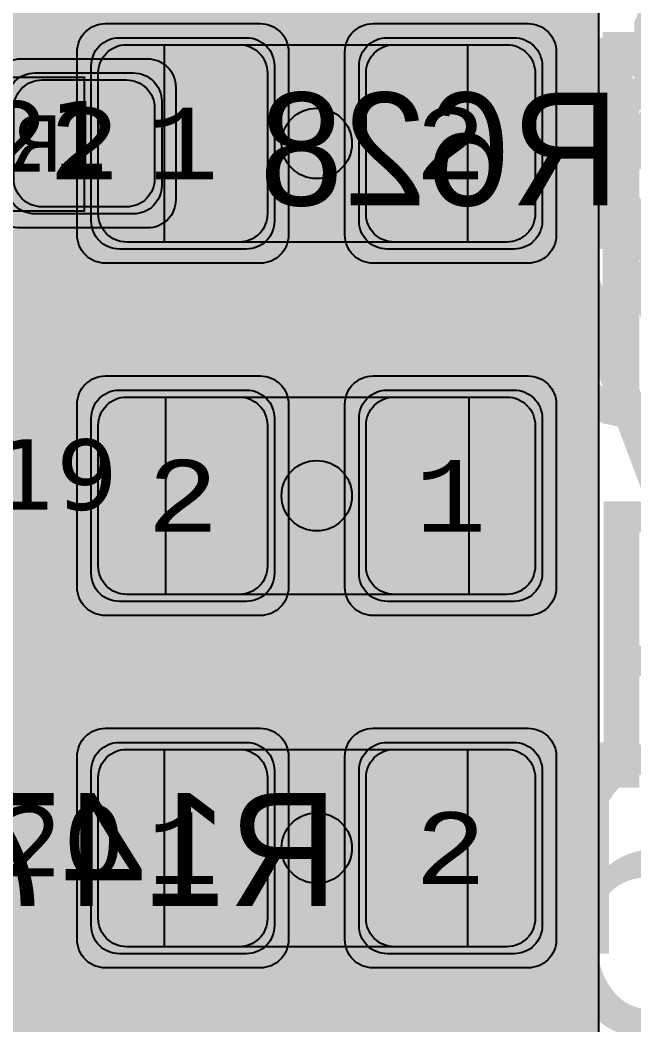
# Model space of a CAD drawing. Extents: x -28 to 199, y -61 to 255.
# Drawn here: x 165.4 to 169.75, y 138.25 to 145.38 of the extents above; entities that cross this region are included whole.
import ezdxf
from ezdxf.enums import TextEntityAlignment as Align

# ---------------------------------------------------------------- set-up
doc = ezdxf.new("R2010")
doc.units = 0
doc.header["$MEASUREMENT"] = 0
for name, color, linetype in [('ASSEMBLY_OUTLINES_BTM', 191, 'CONTINUOUS'), ('ASSEMBLY_OUTLINES_TOP', 102, 'CONTINUOUS'), ('ASSEMBLY_PART_NUMBERS_TOP', 102, 'CONTINUOUS'), ('ASSEMBLY_REF_DES_BTM', 191, 'CONTINUOUS'), ('ASSEMBLY_REF_DES_TOP', 102, 'CONTINUOUS'), ('DRILL_DRAWING', 21, 'CONTINUOUS'), ('GENERATED_SILKSCREEN_BTM', 255, 'CONTINUOUS'), ('GENERATED_SILKSCREEN_TOP', 140, 'CONTINUOUS'), ('PART_PADS_SMD_BTM', 10, 'CONTINUOUS'), ('PART_PADS_SMD_TOP', 150, 'CONTINUOUS'), ('PIN_NUMBERS_BTM', 8, 'CONTINUOUS'), ('PIN_NUMBERS_TOP', 8, 'CONTINUOUS'), ('PLACEMENT_OUTLINES_BTM', 222, 'CONTINUOUS'), ('PLACEMENT_OUTLINES_TOP', 130, 'CONTINUOUS'), ('PLANE_SHAPES_LAYER_2', 230, 'CONTINUOUS'), ('PLANE_SHAPES_LAYER_3', 81, 'CONTINUOUS'), ('ROUTE_BORDER', 151, 'CONTINUOUS'), ('SILKSCREEN_OUTLINES_BTM', 211, 'CONTINUOUS'), ('SILKSCREEN_OUTLINES_TOP', 150, 'CONTINUOUS'), ('SILKSCREEN_REF_DES_BTM', 211, 'CONTINUOUS'), ('SOLDERMASK_PADS_BTM', 12, 'CONTINUOUS'), ('SOLDERMASK_PADS_TOP', 180, 'CONTINUOUS'), ('SOLDERPASTE_PADS_BTM', 12, 'CONTINUOUS'), ('SOLDERPASTE_PADS_TOP', 180, 'CONTINUOUS'), ('TRACES_LAYER_BOTTOM', 10, 'CONTINUOUS'), ('TRACES_LAYER_TOP', 150, 'CONTINUOUS')]:
    doc.layers.add(name, color=color, linetype=linetype)
doc.styles.add('COURIER_NEW', font='COUR.TTF')
doc.styles.add('VERDANA', font='verdana.TTF')
doc.styles.add('VERIBEST_GERBER_0', font='txt')

msp = doc.modelspace()

# ---------------------------------------------------------------- hatches: boundary and pattern name
at = {"layer": 'ASSEMBLY_OUTLINES_TOP'}
h = msp.add_hatch(color=256, dxfattribs=at)
edge = h.paths.add_edge_path()
edge.add_arc((167.5, 144.5), 0.25, 0, 360)
h = msp.add_hatch(color=256, dxfattribs=at)
edge = h.paths.add_edge_path()
edge.add_arc((167.5, 142), 0.25, 0, 360)
h = msp.add_hatch(color=256, dxfattribs=at)
edge = h.paths.add_edge_path()
edge.add_arc((167.5, 139.5), 0.25, 0, 360)
at = {"layer": 'PLANE_SHAPES_LAYER_2'}
h = msp.add_hatch(color=256, dxfattribs=at)
h.paths.add_polyline_path([(169.5, 129.25), (149.5, 129.25), (142.25, 122), (142.25, 90.5), (147.5, 90.5), (147.5, 80), (154, 80), (154, 69.25), (131.75, 69.25), (131.75, 73.25), (121.25, 73.25), (121.25, 81), (110.5, 81), (110.5, 125.75), (106.5, 125.75), (106.5, 128.75), (93.5, 128.75), (93.5, 120.25), (91.75, 120.25), (91.75, 121.5), (80, 121.5), (80, 118.25), (73.25, 118.25), (73.25, 124.5), (67.5, 124.5), (67.5, 128), (57.75, 128), (57.75, 120.25), (55.25, 120.25), (55.25, 121.5), (47.5, 121.5), (47.5, 119), (35, 119), (35, 134.75), (32.75, 134.75), (32.75, 159.75), (29.25, 159.75), (29.25, 175.25), (22.5, 175.25), (22.5, 195.25), (17.25, 195.25), (17.25, 198), (22.5, 198), (22.5, 216.5), (40.25, 216.5), (40.25, 235.5), (54.5, 235.5), (54.5, 254), (87.25, 254), (87.25, 236.25), (86.25, 236.25), (86.25, 228.75), (81, 228.75), (81, 218.75), (95.25, 218.75), (95.25, 194.5), (87, 194.5), (87, 172), (131.1, 172), (131.1, 208.75), (115.5, 208.75), (115.5, 213.75), (106.75, 213.75), (106.75, 218.75), (110.25, 222.25), (110.25, 226.25), (142.5, 226.25), (142.5, 221.5), (160.5, 221.5), (160.5, 240.75), (169.5, 240.75)])
h.paths.add_polyline_path([(35.5, 149.5), (41.75, 149.5), (41.75, 152), (39.25, 152), (39.25, 154), (37.75, 154), (37.75, 152), (35.5, 152)], flags=16)
h.paths.add_polyline_path([(37.5, 125.75), (37.5, 128.75), (42.75, 128.75), (42.75, 125.75)], flags=16)
h.paths.add_polyline_path([(52, 127.75), (52, 130.75), (54.25, 130.75), (54.25, 127.75)], flags=16)
h.paths.add_polyline_path([(50.75, 219.5), (50.75, 226.5), (71.75, 226.5), (71.75, 219.5)], flags=16)
h.paths.add_polyline_path([(66.5, 150.75), (66.5, 177.5), (72.25, 177.5), (72.25, 150.75)], flags=16)
h.paths.add_polyline_path([(47.25, 185.25), (73, 185.25), (73, 188.25), (70.25, 188.25), (70.25, 191), (47.25, 191)], flags=16)
h.paths.add_polyline_path([(84.5, 208), (84.5, 212.75), (85, 212.75), (85, 208)], flags=16)
h.paths.add_polyline_path([(61.5, 137.25), (87.75, 137.25), (87.75, 140.5), (84.75, 140.5), (84.75, 143), (61.5, 143)], flags=16)
h.paths.add_polyline_path([(88.75, 127), (88.75, 130), (91, 130), (91, 127)], flags=16)
h.paths.add_polyline_path([(85.5, 130.25), (85.5, 132.5), (91, 132.5), (91, 130.25)], flags=16)
h.paths.add_polyline_path([(108.75, 142.25), (135.75, 142.25), (135.75, 145.75), (132.25, 145.75), (132.25, 149), (108.75, 149)], flags=16)
h.paths.add_polyline_path([(114.25, 126.75), (140.75, 126.75), (140.75, 129.75), (137.25, 129.75), (137.25, 133), (114.25, 133)], flags=16)
h.paths.add_polyline_path([(155.25, 180.25), (166.25, 180.25), (166.25, 186.25), (152.25, 186.25), (152.25, 183), (155.25, 183)], flags=16)
at = {"layer": 'PLANE_SHAPES_LAYER_3'}
h = msp.add_hatch(color=256, dxfattribs=at)
h.paths.add_polyline_path([(169.5, 129.25), (149.5, 129.25), (142.25, 122), (142.25, 90.5), (147.5, 90.5), (147.5, 80), (154, 80), (154, 69.25), (131.75, 69.25), (131.75, 73.25), (121.25, 73.25), (121.25, 81), (110.5, 81), (110.5, 125.75), (106.5, 125.75), (106.5, 128.75), (93.5, 128.75), (93.5, 120.25), (91.75, 120.25), (91.75, 121.5), (80, 121.5), (80, 118.25), (73.25, 118.25), (73.25, 124.5), (67.5, 124.5), (67.5, 127.75), (58.25, 127.75), (58.25, 130.25), (88.75, 130.25), (88.75, 127), (91, 127), (91, 132.5), (55, 132.5), (55, 131.25), (52, 131.25), (52, 127.75), (55, 127.75), (55, 127.25), (57.75, 127.25), (57.75, 120.25), (55.25, 120.25), (55.25, 121.5), (47.5, 121.5), (47.5, 119), (35, 119), (35, 134.75), (32.75, 134.75), (32.75, 159.75), (29.25, 159.75), (29.25, 175.25), (22.5, 175.25), (22.5, 195.25), (17.25, 195.25), (17.25, 198), (22.5, 198), (22.5, 216.5), (40.25, 216.5), (40.25, 235.5), (54.5, 235.5), (54.5, 254), (87.25, 254), (87.25, 236.25), (86.25, 236.25), (86.25, 228.75), (81, 228.75), (81, 218.75), (95.25, 218.75), (95.25, 194.5), (87, 194.5), (87, 172), (131.1, 172), (131.1, 208.75), (115.5, 208.75), (115.5, 213.75), (106.75, 213.75), (106.75, 218.75), (110.25, 222.25), (110.25, 226.25), (142.5, 226.25), (142.5, 221.5), (160.5, 221.5), (160.5, 240.75), (169.5, 240.75)])
h.paths.add_polyline_path([(35.5, 149.5), (41.75, 149.5), (41.75, 152), (39.25, 152), (39.25, 154), (37.75, 154), (37.75, 152), (35.5, 152)], flags=16)
h.paths.add_polyline_path([(37.5, 125.75), (37.5, 128.75), (42.75, 128.75), (42.75, 125.75)], flags=16)
h.paths.add_polyline_path([(50.75, 219.5), (50.75, 226.5), (71.75, 226.5), (71.75, 219.5)], flags=16)
h.paths.add_polyline_path([(66.5, 150.75), (66.5, 177.5), (72.25, 177.5), (72.25, 150.75)], flags=16)
h.paths.add_polyline_path([(47.25, 185.25), (73, 185.25), (73, 188.25), (70.25, 188.25), (70.25, 191), (47.25, 191)], flags=16)
h.paths.add_polyline_path([(84.5, 208), (84.5, 212.75), (85, 212.75), (85, 208)], flags=16)
h.paths.add_polyline_path([(61.5, 137.25), (87.75, 137.25), (87.75, 140.5), (84.75, 140.5), (84.75, 143), (61.5, 143)], flags=16)
h.paths.add_polyline_path([(108.75, 142.25), (135.75, 142.25), (135.75, 145.75), (132.25, 145.75), (132.25, 149), (108.75, 149)], flags=16)
h.paths.add_polyline_path([(114.25, 126.75), (140.75, 126.75), (140.75, 129.75), (137.25, 129.75), (137.25, 133), (114.25, 133)], flags=16)
h.paths.add_polyline_path([(155.25, 180.25), (166.25, 180.25), (166.25, 186.25), (152.25, 186.25), (152.25, 183), (155.25, 183)], flags=16)

# ---------------------------------------------------------------- linework, layer by layer
at = {"layer": 'ASSEMBLY_OUTLINES_BTM'}
msp.add_lwpolyline([(164.15, 144.02), (164.15, 144.97), (165.85, 144.97), (165.85, 144.02)], close=True, dxfattribs=at)
at = {"layer": 'ASSEMBLY_OUTLINES_TOP'}
for points in [[(166.42, 143.8), (166.42, 145.2), (168.57, 145.2), (168.57, 143.8)], [(166.43, 141.3), (166.43, 142.7), (168.58, 142.7), (168.58, 141.3)], [(166.42, 138.8), (166.42, 140.2), (168.57, 140.2), (168.57, 138.8)]]:
    msp.add_lwpolyline(points, close=True, dxfattribs=at)
at = {"layer": 'ASSEMBLY_OUTLINES_TOP', "const_width": 0.1}
for points in [[(167, 144), (167, 145), (168, 145), (168, 144)], [(167, 141.5), (167, 142.5), (168, 142.5), (168, 141.5)], [(167, 139), (167, 140), (168, 140), (168, 139)]]:
    msp.add_lwpolyline(points, close=True, dxfattribs=at)
for points in [[(168.25, 145), (168.25, 144)], [(166.75, 141.5), (166.75, 142.5)], [(168.25, 140), (168.25, 139)]]:
    msp.add_lwpolyline(points, dxfattribs=at)
at = {"layer": 'ASSEMBLY_OUTLINES_TOP'}
for centre in [(167.5, 144.5), (167.5, 142), (167.5, 139.5)]:
    msp.add_circle(centre, 0.25, dxfattribs=at)
at = {"layer": 'GENERATED_SILKSCREEN_BTM', "const_width": 0.15}
for points in [[(166.7376, 144.5512), (166.7632, 144.4744), (166.7376, 144.3976), (166.7376, 144.3952), (166.7368, 144.392), (166.7368, 144.1448), (166.7368, 144.1424), (166.7376, 144.14), (166.7384, 144.1368), (166.7416, 144.1336), (166.8216, 144.0512), (166.8256, 144.048), (166.8296, 144.0472), (166.8328, 144.0464), (167.1264, 144.0464), (167.1288, 144.0464), (167.1312, 144.0472), (167.1344, 144.048), (167.1376, 144.0512), (167.2176, 144.1336), (167.2216, 144.1368), (167.2224, 144.14), (167.2224, 144.1448), (167.2224, 144.392), (167.2224, 144.3952), (167.2224, 144.3968), (167.2216, 144.3976), (167.196, 144.4744), (167.2216, 144.5512), (167.2224, 144.552), (167.2224, 144.5568), (167.2224, 144.7488), (167.2224, 144.752), (167.2216, 144.756), (167.2176, 144.76), (167.1376, 144.8424), (167.1344, 144.8448), (167.1312, 144.8456), (167.1288, 144.8464), (167.1264, 144.8464), (166.8328, 144.8464), (166.8296, 144.8456), (166.8256, 144.8448), (166.8216, 144.8424), (166.7416, 144.76), (166.7384, 144.7552), (166.7376, 144.752), (166.7368, 144.7488), (166.7368, 144.5568), (166.7368, 144.5536), (166.7376, 144.552), (166.7376, 144.5512)], [(167.1904, 144.74), (167.1904, 144.5584), (167.1688, 144.4896), (166.792, 144.4896), (166.7688, 144.5584), (166.7688, 144.74), (166.84, 144.8136), (167.1184, 144.8136), (167.1904, 144.74)], [(167.5992, 144.8432), (167.4648, 144.7336), (167.4624, 144.7296), (167.4616, 144.7264), (167.46, 144.724), (167.4592, 144.7208), (167.4592, 144.6112), (167.46, 144.608), (167.4616, 144.6032), (167.4624, 144.5992), (167.4648, 144.5976), (167.9976, 144.1648), (167.9976, 144.0792), (167.4752, 144.0792), (167.4696, 144.0776), (167.4648, 144.0744), (167.4624, 144.0688), (167.4616, 144.0624), (167.4624, 144.0568), (167.4648, 144.0512), (167.4696, 144.048), (167.4752, 144.0464), (168.0144, 144.0464), (168.0208, 144.048), (168.0248, 144.052), (168.0288, 144.056), (168.0304, 144.0624), (168.0304, 144.172), (168.0296, 144.1744), (168.028, 144.18), (168.0264, 144.1824), (168.0256, 144.184), (168.0232, 144.1856), (167.4912, 144.6192), (167.4912, 144.7128), (167.616, 144.8136), (167.8744, 144.8136), (168.0048, 144.7072), (168.0104, 144.7056), (168.016, 144.7064), (168.0208, 144.7088), (168.0248, 144.7136), (168.0272, 144.7184), (168.028, 144.724), (168.0272, 144.7296), (168.0256, 144.732), (168.0232, 144.7336), (167.8888, 144.8432), (167.8856, 144.844), (167.884, 144.8448), (167.8824, 144.8456), (167.8792, 144.8464), (167.6096, 144.8464), (167.6064, 144.8456), (167.6048, 144.8448), (167.6024, 144.844), (167.5992, 144.8432)], [(168.3552, 144.8432), (168.2208, 144.7336), (168.2176, 144.7296), (168.216, 144.7232), (168.2168, 144.7184), (168.2184, 144.7144), (168.2208, 144.7112), (168.2248, 144.708), (168.2288, 144.7056), (168.2328, 144.7048), (168.2368, 144.7048), (168.24, 144.7072), (168.3712, 144.8136), (168.6304, 144.8136), (168.7536, 144.7128), (168.7536, 144.4256), (168.6448, 144.5144), (168.6416, 144.5152), (168.64, 144.516), (168.6392, 144.516), (168.6392, 144.5168), (168.6352, 144.5176), (168.3656, 144.5176), (168.3624, 144.5168), (168.3624, 144.516), (168.3608, 144.516), (168.3584, 144.5152), (168.356, 144.5144), (168.2208, 144.4056), (168.22, 144.4032), (168.2184, 144.4024), (168.2176, 144.4016), (168.2176, 144.4), (168.216, 144.3944), (168.2152, 144.392), (168.2152, 144.172), (168.216, 144.168), (168.2176, 144.1648), (168.2184, 144.1616), (168.2208, 144.1592), (168.3552, 144.0496), (168.3592, 144.048), (168.36, 144.0472), (168.3624, 144.0472), (168.3632, 144.0464), (168.364, 144.0464), (168.3656, 144.0464), (168.6352, 144.0464), (168.6384, 144.0472), (168.6416, 144.048), (168.6448, 144.0496), (168.7792, 144.1592), (168.7816, 144.1608), (168.7824, 144.1616), (168.784, 144.164), (168.7856, 144.1696), (168.7864, 144.172), (168.7864, 144.7208), (168.7856, 144.7248), (168.784, 144.728), (168.7824, 144.7296), (168.7816, 144.7312), (168.7792, 144.7336), (168.6448, 144.8432), (168.6416, 144.844), (168.64, 144.8448), (168.6384, 144.8456), (168.6352, 144.8464), (168.3656, 144.8464), (168.3624, 144.8456), (168.3608, 144.8448), (168.3584, 144.844), (168.3552, 144.8432)], [(168.976, 144.5424), (168.9736, 144.544), (168.9728, 144.548), (168.9712, 144.552), (168.9704, 144.556), (168.9704, 144.7208), (168.9712, 144.7248), (168.9728, 144.7272), (168.9728, 144.7296), (168.9736, 144.7304), (168.9752, 144.7312), (168.976, 144.7328), (169.112, 144.8432), (169.116, 144.8448), (169.1192, 144.8456), (169.1224, 144.8464), (169.5256, 144.8464), (169.5328, 144.8448), (169.5376, 144.8408), (169.5416, 144.836), (169.5432, 144.8304), (169.5432, 144.0624), (169.5416, 144.056), (169.5376, 144.052), (169.5328, 144.0496), (169.5272, 144.0488), (169.5208, 144.0496), (169.5152, 144.052), (169.5112, 144.056), (169.5096, 144.0624), (169.5096, 144.4304), (169.1336, 144.4304), (169.0024, 144.0576), (168.9992, 144.052), (168.9936, 144.0488), (168.988, 144.048), (168.9824, 144.0496), (168.9776, 144.052), (168.9736, 144.056), (168.972, 144.0616), (168.9728, 144.068), (169.104, 144.4408), (168.976, 144.5424)], [(169.5096, 144.8136), (169.1272, 144.8136), (169.0024, 144.7128), (169.0024, 144.564), (169.1272, 144.4624), (169.5096, 144.4624), (169.5096, 144.8136)], [(167.1904, 144.3888), (167.1904, 144.152), (167.1184, 144.0792), (166.84, 144.0792), (166.7688, 144.152), (166.7688, 144.3888), (166.792, 144.4576), (167.1688, 144.4576), (167.1904, 144.3888)], [(168.7536, 144.384), (168.7536, 144.18), (168.6304, 144.0792), (168.372, 144.0792), (168.2472, 144.18), (168.2472, 144.384), (168.372, 144.4856), (168.6304, 144.4856), (168.7536, 144.384)], [(166.6712, 139.1092), (166.6776, 139.1076), (166.6816, 139.1044), (166.6832, 139.0988), (166.684, 139.0924), (166.6832, 139.0868), (166.6816, 139.0812), (166.6776, 139.0772), (166.6712, 139.0764), (166.3592, 139.0764), (166.3536, 139.0772), (166.3488, 139.0812), (166.3464, 139.0868), (166.3456, 139.0924), (166.3464, 139.0988), (166.3488, 139.1044), (166.3536, 139.1076), (166.3592, 139.1092), (166.5, 139.1092), (166.5, 139.8604), (166.5008, 139.866), (166.5032, 139.87), (166.5072, 139.8724), (166.5128, 139.8732), (166.5168, 139.874), (166.5208, 139.874), (166.524, 139.8724), (166.5272, 139.8692), (166.6832, 139.65), (166.6848, 139.6468), (166.6856, 139.6444), (166.6856, 139.6388), (166.6832, 139.634), (166.6792, 139.63), (166.6744, 139.6268), (166.6688, 139.6252), (166.6656, 139.6252), (166.6632, 139.626), (166.6592, 139.6308), (166.5312, 139.81), (166.5312, 139.1092), (166.6712, 139.1092)], [(166.0032, 139.3676), (165.5728, 139.7964), (165.5728, 139.3676), (166.0032, 139.3676)], [(165.5728, 139.0924), (165.572, 139.086), (165.568, 139.082), (165.5624, 139.0796), (165.5568, 139.0788), (165.5512, 139.0796), (165.5464, 139.082), (165.5424, 139.086), (165.5408, 139.0924), (165.5408, 139.3348), (165.5032, 139.3348), (165.4976, 139.3364), (165.4928, 139.3396), (165.4904, 139.3452), (165.4896, 139.3508), (165.4904, 139.3572), (165.4928, 139.3628), (165.4976, 139.3668), (165.5032, 139.3676), (165.5408, 139.3676), (165.5408, 139.838), (165.5416, 139.842), (165.544, 139.8452), (165.5472, 139.8484), (165.5512, 139.8508), (165.556, 139.8524), (165.5608, 139.8532), (165.5648, 139.8524), (165.5688, 139.8492), (166.0544, 139.3636), (166.0576, 139.3588), (166.0592, 139.354), (166.0584, 139.3492), (166.0552, 139.3436), (166.0536, 139.3396), (166.0504, 139.3372), (166.0472, 139.3356), (166.0432, 139.3348), (165.5728, 139.3348), (165.5728, 139.0924)], [(166.976, 139.5724), (166.9736, 139.574), (166.9728, 139.578), (166.9712, 139.582), (166.9704, 139.586), (166.9704, 139.7508), (166.9712, 139.7548), (166.9728, 139.7572), (166.9728, 139.7596), (166.9736, 139.7604), (166.9752, 139.7612), (166.976, 139.7628), (167.112, 139.8732), (167.116, 139.8748), (167.1192, 139.8756), (167.1224, 139.8764), (167.5256, 139.8764), (167.5328, 139.8748), (167.5376, 139.8708), (167.5416, 139.866), (167.5432, 139.8604), (167.5432, 139.0924), (167.5416, 139.086), (167.5376, 139.082), (167.5328, 139.0796), (167.5272, 139.0788), (167.5208, 139.0796), (167.5152, 139.082), (167.5112, 139.086), (167.5096, 139.0924), (167.5096, 139.4604), (167.1336, 139.4604), (167.0024, 139.0876), (166.9992, 139.082), (166.9936, 139.0788), (166.988, 139.078), (166.9824, 139.0796), (166.9776, 139.082), (166.9736, 139.086), (166.972, 139.0916), (166.9728, 139.098), (167.104, 139.4708), (166.976, 139.5724)], [(167.5096, 139.8436), (167.1272, 139.8436), (167.0024, 139.7428), (167.0024, 139.594), (167.1272, 139.4924), (167.5096, 139.4924), (167.5096, 139.8436)]]:
    msp.add_lwpolyline(points, dxfattribs=at)
at = {"layer": 'GENERATED_SILKSCREEN_TOP', "const_width": 0.15}
for points in [[(169.5, 145.25), (169.5, 143.75)], [(165.65, 141.25), (165.65, 142.75)], [(169.5, 140.25), (169.5, 138.75)]]:
    msp.add_lwpolyline(points, dxfattribs=at)
for points in [[(167.769515, 145.200005, 1.10969e-05), (167.769508, 145.199995), (167.230492, 145.199995, 1.10969e-05), (167.230485, 145.200005), (167.769515, 145.200005)], [(167.769515, 143.799995), (167.230485, 143.799995, 1.10969e-05), (167.230492, 143.800005), (167.769508, 143.800005, 1.10969e-05), (167.769515, 143.799995)], [(167.769515, 142.700005, 1.10969e-05), (167.769508, 142.699995), (167.230492, 142.699995, 1.10969e-05), (167.230485, 142.700005), (167.769515, 142.700005)], [(167.769515, 141.299995), (167.230485, 141.299995, 1.10969e-05), (167.230492, 141.300005), (167.769508, 141.300005, 1.10969e-05), (167.769515, 141.299995)], [(167.769515, 140.200005, 1.10969e-05), (167.769508, 140.199995), (167.230492, 140.199995, 1.10969e-05), (167.230485, 140.200005), (167.769515, 140.200005)], [(167.769515, 138.799995), (167.230485, 138.799995, 1.10969e-05), (167.230492, 138.800005), (167.769508, 138.800005, 1.10969e-05), (167.769515, 138.799995)]]:
    msp.add_lwpolyline(points, format="xyb", dxfattribs=at)
at = {"layer": 'PART_PADS_SMD_BTM'}
msp.add_lwpolyline([(165.3, 144.8, -0.4142135624), (165.5, 145), (166.2, 145, -0.4142135624), (166.4, 144.8), (166.4, 144.2, -0.4142135624), (166.2, 144), (165.5, 144, -0.4142135624), (165.3, 144.2)], format="xyb", close=True, dxfattribs=at)
at = {"layer": 'PART_PADS_SMD_TOP'}
for points in [[(166.1, 143.75, -0.4142135624), (165.9, 143.95), (165.9, 145.05, -0.4142135624), (166.1, 145.25), (167, 145.25, -0.4142135624), (167.2, 145.05), (167.2, 143.95, -0.4142135624), (167, 143.75)], [(168, 143.75, -0.4142135624), (167.8, 143.95), (167.8, 145.05, -0.4142135624), (168, 145.25), (168.9, 145.25, -0.4142135624), (169.1, 145.05), (169.1, 143.95, -0.4142135624), (168.9, 143.75)], [(167, 142.75, -0.4142135624), (167.2, 142.55), (167.2, 141.45, -0.4142135624), (167, 141.25), (166.1, 141.25, -0.4142135624), (165.9, 141.45), (165.9, 142.55, -0.4142135624), (166.1, 142.75)], [(168.9, 142.75, -0.4142135624), (169.1, 142.55), (169.1, 141.45, -0.4142135624), (168.9, 141.25), (168, 141.25, -0.4142135624), (167.8, 141.45), (167.8, 142.55, -0.4142135624), (168, 142.75)], [(166.1, 138.75, -0.4142135624), (165.9, 138.95), (165.9, 140.05, -0.4142135624), (166.1, 140.25), (167, 140.25, -0.4142135624), (167.2, 140.05), (167.2, 138.95, -0.4142135624), (167, 138.75)], [(168, 138.75, -0.4142135624), (167.8, 138.95), (167.8, 140.05, -0.4142135624), (168, 140.25), (168.9, 140.25, -0.4142135624), (169.1, 140.05), (169.1, 138.95, -0.4142135624), (168.9, 138.75)]]:
    msp.add_lwpolyline(points, format="xyb", close=True, dxfattribs=at)
at = {"layer": 'PLACEMENT_OUTLINES_BTM'}
msp.add_lwpolyline([(164.15, 144.02), (164.15, 144.97), (165.85, 144.97), (165.85, 144.02)], close=True, dxfattribs=at)
at = {"layer": 'PLACEMENT_OUTLINES_TOP'}
for points in [[(166.42, 143.8), (166.42, 145.2), (168.57, 145.2), (168.57, 143.8)], [(166.43, 141.3), (166.43, 142.7), (168.58, 142.7), (168.58, 141.3)], [(166.42, 138.8), (166.42, 140.2), (168.57, 140.2), (168.57, 138.8)]]:
    msp.add_lwpolyline(points, close=True, dxfattribs=at)
at = {"layer": 'ROUTE_BORDER'}
msp.add_lwpolyline([(0.635, 2.135), (0.635, 252.5, -0.4142135624), (2.135, 254), (168, 254, -0.4142135624), (169.5, 252.5), (169.5, 2.135, -0.4142135624), (168, 0.635), (2.135, 0.635, -0.4142135624)], format="xyb", close=True, dxfattribs=at)
at = {"layer": 'SILKSCREEN_OUTLINES_BTM'}
msp.add_lwpolyline([(164.15, 144.02), (164.15, 144.97), (165.85, 144.97), (165.85, 144.02)], close=True, dxfattribs=at)
at = {"layer": 'SILKSCREEN_OUTLINES_TOP', "const_width": 0.15}
for points in [[(169.5, 145.25), (169.5, 143.75)], [(165.65, 141.25), (165.65, 142.75)], [(169.5, 140.25), (169.5, 138.75)]]:
    msp.add_lwpolyline(points, dxfattribs=at)
at = {"layer": 'SILKSCREEN_OUTLINES_TOP'}
for points in [[(166.42, 143.8), (166.42, 145.2), (168.57, 145.2), (168.57, 143.8)], [(166.43, 141.3), (166.43, 142.7), (168.58, 142.7), (168.58, 141.3)], [(166.42, 138.8), (166.42, 140.2), (168.57, 140.2), (168.57, 138.8)]]:
    msp.add_lwpolyline(points, close=True, dxfattribs=at)
at = {"layer": 'SOLDERMASK_PADS_BTM'}
msp.add_lwpolyline([(165.2, 144.9, -0.4142135624), (165.4, 145.1), (166.3, 145.1, -0.4142135624), (166.5, 144.9), (166.5, 144.1, -0.4142135624), (166.3, 143.9), (165.4, 143.9, -0.4142135624), (165.2, 144.1)], format="xyb", close=True, dxfattribs=at)
at = {"layer": 'SOLDERMASK_PADS_TOP'}
for points in [[(166, 143.65, -0.4142135624), (165.8, 143.85), (165.8, 145.15, -0.4142135624), (166, 145.35), (167.1, 145.35, -0.4142135624), (167.3, 145.15), (167.3, 143.85, -0.4142135624), (167.1, 143.65)], [(167.9, 143.65, -0.4142135624), (167.7, 143.85), (167.7, 145.15, -0.4142135624), (167.9, 145.35), (169, 145.35, -0.4142135624), (169.2, 145.15), (169.2, 143.85, -0.4142135624), (169, 143.65)], [(167.1, 142.85, -0.4142135624), (167.3, 142.65), (167.3, 141.35, -0.4142135624), (167.1, 141.15), (166, 141.15, -0.4142135624), (165.8, 141.35), (165.8, 142.65, -0.4142135624), (166, 142.85)], [(169, 142.85, -0.4142135624), (169.2, 142.65), (169.2, 141.35, -0.4142135624), (169, 141.15), (167.9, 141.15, -0.4142135624), (167.7, 141.35), (167.7, 142.65, -0.4142135624), (167.9, 142.85)], [(166, 138.65, -0.4142135624), (165.8, 138.85), (165.8, 140.15, -0.4142135624), (166, 140.35), (167.1, 140.35, -0.4142135624), (167.3, 140.15), (167.3, 138.85, -0.4142135624), (167.1, 138.65)], [(167.9, 138.65, -0.4142135624), (167.7, 138.85), (167.7, 140.15, -0.4142135624), (167.9, 140.35), (169, 140.35, -0.4142135624), (169.2, 140.15), (169.2, 138.85, -0.4142135624), (169, 138.65)]]:
    msp.add_lwpolyline(points, format="xyb", close=True, dxfattribs=at)
at = {"layer": 'SOLDERPASTE_PADS_BTM'}
msp.add_lwpolyline([(165.35, 144.75, -0.4142135624), (165.55, 144.95), (166.15, 144.95, -0.4142135624), (166.35, 144.75), (166.35, 144.25, -0.4142135624), (166.15, 144.05), (165.55, 144.05, -0.4142135624), (165.35, 144.25)], format="xyb", close=True, dxfattribs=at)
at = {"layer": 'SOLDERPASTE_PADS_TOP'}
for points in [[(166.15, 143.8, -0.4142135624), (165.95, 144), (165.95, 145, -0.4142135624), (166.15, 145.2), (166.95, 145.2, -0.4142135624), (167.15, 145), (167.15, 144, -0.4142135624), (166.95, 143.8)], [(168.05, 143.8, -0.4142135624), (167.85, 144), (167.85, 145, -0.4142135624), (168.05, 145.2), (168.85, 145.2, -0.4142135624), (169.05, 145), (169.05, 144, -0.4142135624), (168.85, 143.8)], [(166.95, 142.7, -0.4142135624), (167.15, 142.5), (167.15, 141.5, -0.4142135624), (166.95, 141.3), (166.15, 141.3, -0.4142135624), (165.95, 141.5), (165.95, 142.5, -0.4142135624), (166.15, 142.7)], [(168.85, 142.7, -0.4142135624), (169.05, 142.5), (169.05, 141.5, -0.4142135624), (168.85, 141.3), (168.05, 141.3, -0.4142135624), (167.85, 141.5), (167.85, 142.5, -0.4142135624), (168.05, 142.7)], [(166.15, 138.8, -0.4142135624), (165.95, 139), (165.95, 140, -0.4142135624), (166.15, 140.2), (166.95, 140.2, -0.4142135624), (167.15, 140), (167.15, 139, -0.4142135624), (166.95, 138.8)], [(168.05, 138.8, -0.4142135624), (167.85, 139), (167.85, 140, -0.4142135624), (168.05, 140.2), (168.85, 140.2, -0.4142135624), (169.05, 140), (169.05, 139, -0.4142135624), (168.85, 138.8)]]:
    msp.add_lwpolyline(points, format="xyb", close=True, dxfattribs=at)
at = {"layer": 'TRACES_LAYER_BOTTOM', "const_width": 0.5}
msp.add_lwpolyline([(165.85, 144.5), (166.518203, 145.168203), (166.518203, 145.718203), (166.6, 145.8)], dxfattribs=at)
at = {"layer": 'TRACES_LAYER_TOP', "const_width": 0.5}
for points in [[(168.45, 147.5), (168.45, 144.5)], [(166.55, 144.5), (166.55, 145.75), (166.6, 145.8)], [(168.45, 144.5), (168.45, 142)], [(166.55, 142), (163.85, 142)], [(168.45, 142), (168.45, 139.5)], [(166.55, 139.5), (164.9, 139.5), (164, 138.6), (163.1, 138.6)]]:
    msp.add_lwpolyline(points, dxfattribs=at)

# ---------------------------------------------------------------- texts
at = {"layer": 'ASSEMBLY_PART_NUMBERS_TOP', "style": 'VERIBEST_GERBER_0'}
for s, p in [('ERJ-3EKF1022V', (152.25, 147.21)), ('CL21B106KOQNNNE', (146.5, 145.29)), ('CL21B225KOFNNNE', (148.25, 145.21)), ('ERJ-3EKF3403V', (152.25, 145.04)), ('APT2012CGCK', (167.5, 144.96)), ('ERJ-3EKF6200V', (163, 144.54)), ('APT2012CGCK', (167.5, 144.54)), ('TLV3701QDBVRG4Q1', (152.25, 143.71)), ('APT2012CGCK', (167.5, 141.96)), ('CL21B106KOQNNNE', (157.75, 140.21))]:
    msp.add_text(s, height=2.032, dxfattribs=at).set_placement(p, align=Align.TOP_LEFT)
at = {"layer": 'ASSEMBLY_REF_DES_BTM', "style": 'VERDANA', "text_generation_flag": 2}
msp.add_text('R628', height=0.4, dxfattribs=at).set_placement((165.7, 144.7), align=Align.TOP_LEFT)
at = {"layer": 'ASSEMBLY_REF_DES_TOP', "style": 'VERDANA'}
for s, p in [('H21', (164.65, 144.8)), ('H19', (164.7, 142.4)), ('H20', (164.75, 139.8))]:
    msp.add_text(s, height=0.5, dxfattribs=at).set_placement(p, align=Align.TOP_LEFT)
at = {"layer": 'DRILL_DRAWING', "style": 'VERIBEST_GERBER_0'}
msp.add_text('A', height=2, dxfattribs=at).set_placement((166.6, 145.8), align=Align.MIDDLE_CENTER)
at = {"layer": 'PIN_NUMBERS_BTM', "style": 'COURIER_NEW'}
for s, p in [('2', (165.85, 144.5)), ('1', (166.55, 144.5)), ('2', (168.45, 144.5)), ('2', (166.55, 142)), ('1', (168.45, 142)), ('1', (166.55, 139.5)), ('2', (168.45, 139.5))]:
    msp.add_text(s, height=0.508, dxfattribs=at).set_placement(p, align=Align.MIDDLE_CENTER)
at = {"layer": 'PIN_NUMBERS_TOP', "style": 'COURIER_NEW'}
for s, p in [('2', (165.85, 144.5)), ('1', (166.55, 144.5)), ('2', (168.45, 144.5)), ('2', (166.55, 142)), ('1', (168.45, 142)), ('1', (166.55, 139.5)), ('2', (168.45, 139.5))]:
    msp.add_text(s, height=0.508, dxfattribs=at).set_placement(p, align=Align.MIDDLE_CENTER)
at = {"layer": 'SILKSCREEN_REF_DES_BTM', "style": 'VERIBEST_GERBER_0', "text_generation_flag": 2}
for s, p in [('R628', (169.65, 144.86)), ('R147', (167.65, 139.89))]:
    msp.add_text(s, height=0.8, dxfattribs=at).set_placement(p, align=Align.TOP_LEFT)

doc.saveas('drawing.dxf')
